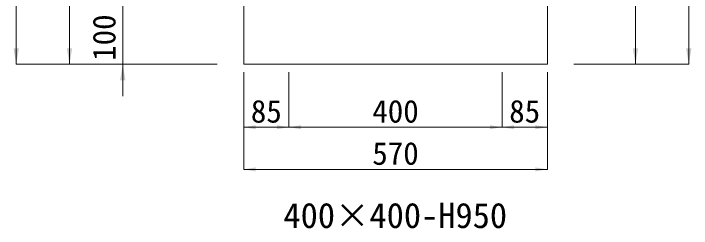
# Model space of a CAD drawing. Units: millimetres at full size. Extents: x -1934 to 78146, y -143454 to -112471.
# Drawn here: x 49935 to 51208, y -133644 to -133240 of the extents above; entities that cross this region are included whole.
import ezdxf
from ezdxf.enums import TextEntityAlignment as Align

# ---------------------------------------------------------------- set-up
doc = ezdxf.new("R2010")
doc.units = ezdxf.units.MM
doc.header["$LTSCALE"] = 23
for name, color, linetype, lineweight in [('0_2', 7, 'Continuous', 13), ('寸法線', 7, 'Continuous', 13), ('本体', 2, 'Continuous', 13)]:
    doc.layers.add(name, color=color, linetype=linetype, lineweight=lineweight)
doc.styles.add('ＭＳ ゴシック', font='')
doc.styles.get('ＭＳ ゴシック').set_extended_font_data('MS Gothic')

# ---------------------------------------------------------------- blocks, each defined once
blk = doc.blocks.new('filled_arrow')
at = {"color": 0, "linetype": 'Continuous', "lineweight": -2}
blk.add_solid([(7.5, 1.25), (0, 0), (7.5, -1.25)], dxfattribs=at)

msp = doc.modelspace()

# ---------------------------------------------------------------- linework, layer by layer
at = {"layer": '寸法線'}
for p, q in [((49940.14, -132295.71), (49940.14, -133335.71)), ((51202.6, -133335.71), (51202.6, -132285.71)), ((51102.6, -133335.71), (51102.6, -132385.71)), ((50040.14, -133335.71), (50040.14, -132785.72)), ((50140.14, -133175.71), (50140.14, -133395.71)), ((50317.11, -133335.71), (49940.14, -133335.71)), ((50317.11, -133335.71), (50040.14, -133335.71)), ((50317.11, -133335.71), (50140.14, -133335.71)), ((50987.11, -133335.71), (51102.6, -133335.71)), ((50987.11, -133335.71), (51202.6, -133335.71))]:
    msp.add_line(p, q, dxfattribs=at)
at = {"layer": '寸法線', "lineweight": 9}
for p, q in [((50367.11, -133350.71), (50367.11, -133454.1)), ((50367.11, -133350.71), (50367.11, -133533.39)), ((50452.11, -133350.71), (50452.11, -133454.1)), ((50452.11, -133350.71), (50452.11, -133454.1)), ((50852.11, -133350.71), (50852.11, -133454.1)), ((50852.11, -133350.71), (50852.11, -133454.1)), ((50937.11, -133350.71), (50937.11, -133454.1)), ((50937.11, -133350.71), (50937.11, -133533.39)), ((50367.11, -133454.1), (50452.11, -133454.1)), ((50452.11, -133454.1), (50852.11, -133454.1)), ((50852.11, -133454.1), (50937.11, -133454.1)), ((50367.11, -133533.39), (50937.11, -133533.39))]:
    msp.add_line(p, q, dxfattribs=at)
at = {"layer": '本体', "lineweight": 20}
for p, q in [((50367.11, -133335.71), (50367.11, -132385.71)), ((50937.11, -133335.71), (50937.11, -132385.71)), ((50367.11, -133335.71), (50937.11, -133335.71))]:
    msp.add_line(p, q, dxfattribs=at)

# ---------------------------------------------------------------- block references
at = {"layer": '寸法線', "xscale": 4, "yscale": 4}
for p, rotation in [((49940.14, -133335.71), 90), ((50040.14, -133335.71), 90), ((51102.6, -133335.71), 90), ((51202.6, -133335.71), 90), ((50140.14, -133335.71), 270)]:
    msp.add_blockref('filled_arrow', p, dxfattribs=dict(at, rotation=rotation))
at = {"layer": '寸法線', "lineweight": 9, "xscale": 3, "yscale": 3}
for p in [(50367.11, -133454.1), (50452.11, -133454.1), (50852.11, -133454.1), (50367.11, -133533.39)]:
    msp.add_blockref('filled_arrow', p, dxfattribs=at)
at = {"layer": '寸法線', "lineweight": 9, "xscale": 3, "yscale": 3, "rotation": 180}
for p in [(50452.11, -133454.1), (50852.11, -133454.1), (50937.11, -133454.1), (50937.11, -133533.39)]:
    msp.add_blockref('filled_arrow', p, dxfattribs=at)

# ---------------------------------------------------------------- texts
at = {"layer": '0_2', "style": 'ＭＳ ゴシック'}
msp.add_text('400×400-H950', height=47.47, dxfattribs=at).set_placement((50651.63, -133619.86), align=Align.MIDDLE_CENTER)
at = {"layer": '寸法線', "style": 'ＭＳ ゴシック'}
msp.add_text('100', height=42.72, rotation=90, dxfattribs=at).set_placement((50105.14, -133285.71), align=Align.MIDDLE_CENTER)
for s, p in [('85', (50409.61, -133424.1)), ('400', (50652.11, -133424.1)), ('85', (50894.61, -133424.1)), ('570', (50652.11, -133503.39))]:
    msp.add_text(s, height=42.72, dxfattribs=at).set_placement(p, align=Align.MIDDLE_CENTER)

doc.saveas('drawing.dxf')
